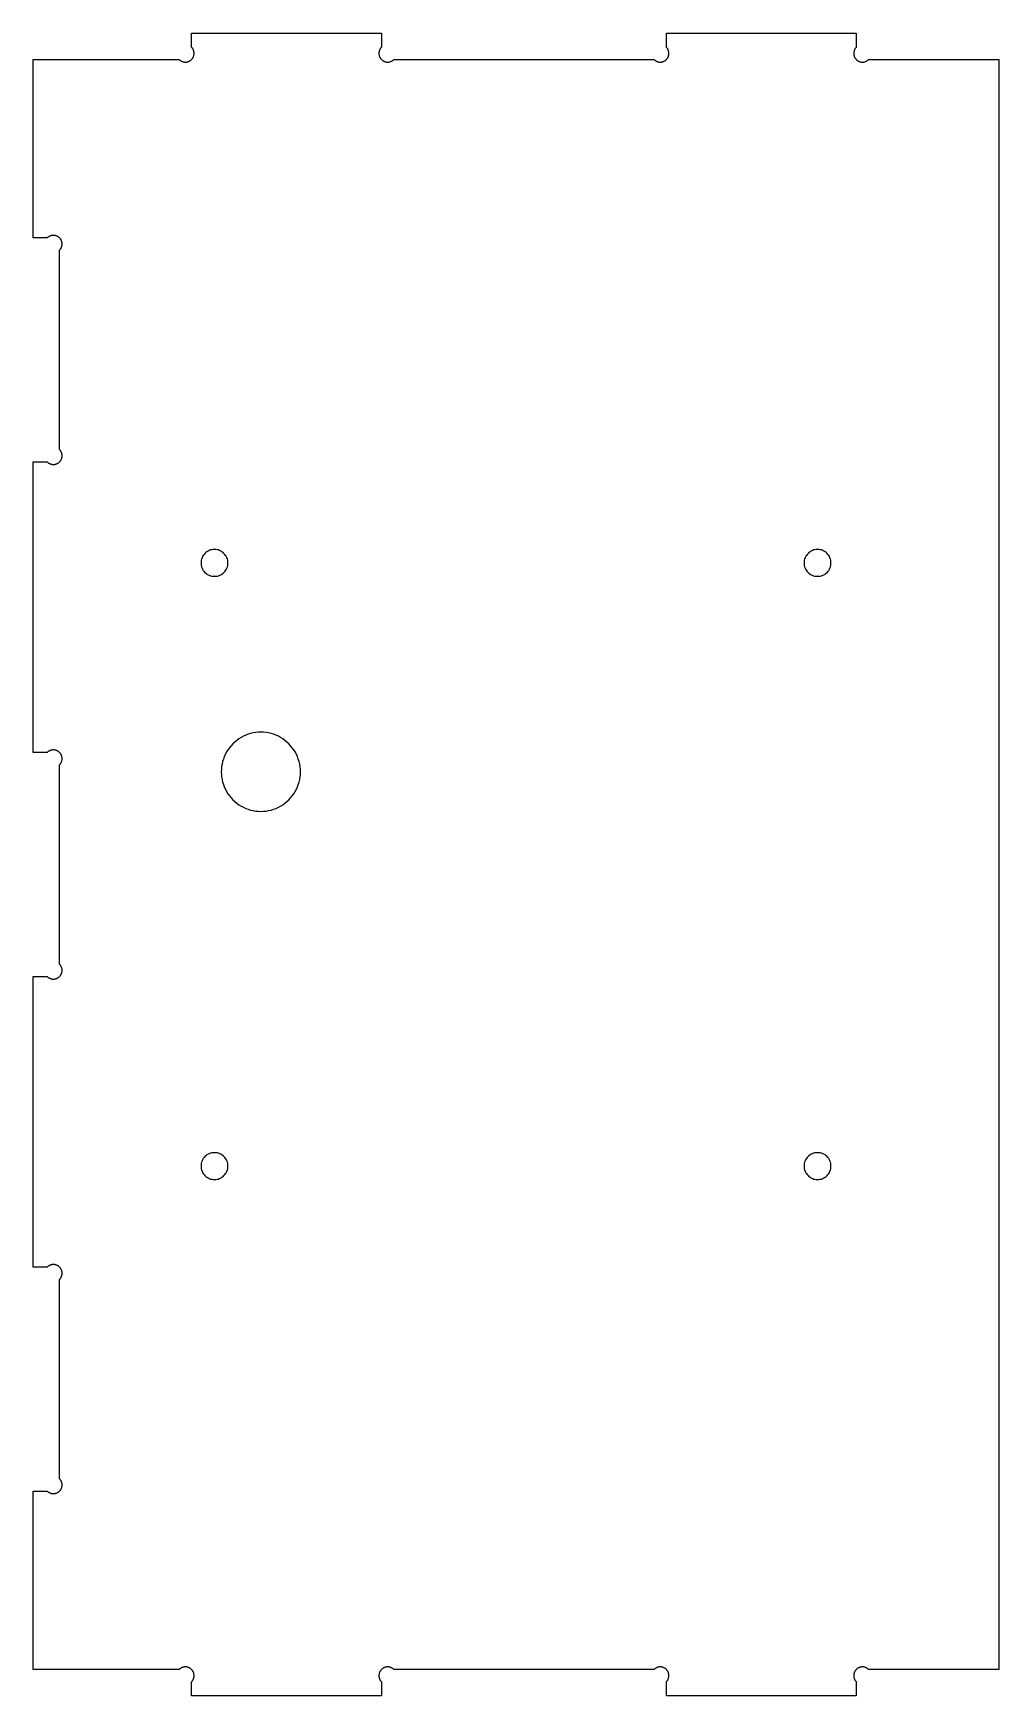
# Model space of a CAD drawing. Header units: millimetres. Extents: x 0 to 122, y 0 to 210.
import ezdxf

# ---------------------------------------------------------------- set-up
doc = ezdxf.new("R2010")
doc.units = ezdxf.units.MM

msp = doc.modelspace()

# ---------------------------------------------------------------- linework, layer by layer
for points in [[(122, 3.325), (105.5556, 3.325), (105.5556, 3.325), (105.5165, 3.3622), (105.4757, 3.3975), (105.4331, 3.4307), (105.3889, 3.4618), (105.3433, 3.4907), (105.2964, 3.5173), (105.2481, 3.5416), (105.1988, 3.5635), (105.1484, 3.5829), (105.0971, 3.5998), (105.0451, 3.6142), (104.9924, 3.626), (104.9392, 3.6353), (104.8856, 3.6419), (104.8318, 3.6459), (104.7778, 3.6472), (104.7238, 3.6459), (104.67, 3.6419), (104.6164, 3.6353), (104.5632, 3.626), (104.5105, 3.6142), (104.4585, 3.5998), (104.4072, 3.5829), (104.3569, 3.5635), (104.3075, 3.5416), (104.2593, 3.5173), (104.2123, 3.4907), (104.1667, 3.4618), (104.1225, 3.4307), (104.08, 3.3975), (104.0391, 3.3622), (104, 3.325), (103.9628, 3.2859), (103.9275, 3.245), (103.8943, 3.2025), (103.8632, 3.1583), (103.8343, 3.1127), (103.8077, 3.0657), (103.7834, 3.0175), (103.7615, 2.9681), (103.7421, 2.9178), (103.7252, 2.8665), (103.7108, 2.8145), (103.699, 2.7618), (103.6897, 2.7086), (103.6831, 2.655), (103.6791, 2.6012), (103.6778, 2.5472), (103.6791, 2.4932), (103.6831, 2.4394), (103.6897, 2.3858), (103.699, 2.3326), (103.7108, 2.2799), (103.7252, 2.2279), (103.7421, 2.1766), (103.7615, 2.1262), (103.7834, 2.0769), (103.8077, 2.0286), (103.8343, 1.9817), (103.8632, 1.9361), (103.8943, 1.8919), (103.9275, 1.8493), (103.9628, 1.8085), (104, 1.7694), (104, 0), (80, 0), (80, 1.7694), (80.0372, 1.8085), (80.0725, 1.8493), (80.1057, 1.8919), (80.1368, 1.9361), (80.1657, 1.9817), (80.1923, 2.0286), (80.2166, 2.0769), (80.2385, 2.1262), (80.2579, 2.1766), (80.2748, 2.2279), (80.2892, 2.2799), (80.301, 2.3326), (80.3103, 2.3858), (80.3169, 2.4394), (80.3209, 2.4932), (80.3222, 2.5472), (80.3209, 2.6012), (80.3169, 2.655), (80.3103, 2.7086), (80.301, 2.7618), (80.2892, 2.8145), (80.2748, 2.8665), (80.2579, 2.9178), (80.2385, 2.9681), (80.2166, 3.0175), (80.1923, 3.0657), (80.1657, 3.1127), (80.1368, 3.1583), (80.1057, 3.2025), (80.0725, 3.245), (80.0372, 3.2859), (80, 3.325), (79.9609, 3.3622), (79.92, 3.3975), (79.8775, 3.4307), (79.8333, 3.4618), (79.7877, 3.4907), (79.7407, 3.5173), (79.6925, 3.5416), (79.6431, 3.5635), (79.5928, 3.5829), (79.5415, 3.5998), (79.4895, 3.6142), (79.4368, 3.626), (79.3836, 3.6353), (79.33, 3.6419), (79.2762, 3.6459), (79.2222, 3.6472), (79.1682, 3.6459), (79.1144, 3.6419), (79.0608, 3.6353), (79.0076, 3.626), (78.9549, 3.6142), (78.9029, 3.5998), (78.8516, 3.5829), (78.8012, 3.5635), (78.7519, 3.5416), (78.7036, 3.5173), (78.6567, 3.4907), (78.6111, 3.4618), (78.5669, 3.4307), (78.5243, 3.3975), (78.4835, 3.3622), (78.4444, 3.325), (78.4444, 3.325), (45.5556, 3.325), (45.5556, 3.325), (45.5165, 3.3622), (45.4757, 3.3975), (45.4331, 3.4307), (45.3889, 3.4618), (45.3433, 3.4907), (45.2964, 3.5173), (45.2481, 3.5416), (45.1988, 3.5635), (45.1484, 3.5829), (45.0971, 3.5998), (45.0451, 3.6142), (44.9924, 3.626), (44.9392, 3.6353), (44.8856, 3.6419), (44.8318, 3.6459), (44.7778, 3.6472), (44.7238, 3.6459), (44.67, 3.6419), (44.6164, 3.6353), (44.5632, 3.626), (44.5105, 3.6142), (44.4585, 3.5998), (44.4072, 3.5829), (44.3569, 3.5635), (44.3075, 3.5416), (44.2593, 3.5173), (44.2123, 3.4907), (44.1667, 3.4618), (44.1225, 3.4307), (44.08, 3.3975), (44.0391, 3.3622), (44, 3.325), (43.9628, 3.2859), (43.9275, 3.245), (43.8943, 3.2025), (43.8632, 3.1583), (43.8343, 3.1127), (43.8077, 3.0657), (43.7834, 3.0175), (43.7615, 2.9681), (43.7421, 2.9178), (43.7252, 2.8665), (43.7108, 2.8145), (43.699, 2.7618), (43.6897, 2.7086), (43.6831, 2.655), (43.6791, 2.6012), (43.6778, 2.5472), (43.6791, 2.4932), (43.6831, 2.4394), (43.6897, 2.3858), (43.699, 2.3326), (43.7108, 2.2799), (43.7252, 2.2279), (43.7421, 2.1766), (43.7615, 2.1262), (43.7834, 2.0769), (43.8077, 2.0286), (43.8343, 1.9817), (43.8632, 1.9361), (43.8943, 1.8919), (43.9275, 1.8493), (43.9628, 1.8085), (44, 1.7694), (44, 0), (20, 0), (20, 1.7694), (20.0372, 1.8085), (20.0725, 1.8493), (20.1057, 1.8919), (20.1368, 1.9361), (20.1657, 1.9817), (20.1923, 2.0286), (20.2166, 2.0769), (20.2385, 2.1262), (20.2579, 2.1766), (20.2748, 2.2279), (20.2892, 2.2799), (20.301, 2.3326), (20.3103, 2.3858), (20.3169, 2.4394), (20.3209, 2.4932), (20.3222, 2.5472), (20.3209, 2.6012), (20.3169, 2.655), (20.3103, 2.7086), (20.301, 2.7618), (20.2892, 2.8145), (20.2748, 2.8665), (20.2579, 2.9178), (20.2385, 2.9681), (20.2166, 3.0175), (20.1923, 3.0657), (20.1657, 3.1127), (20.1368, 3.1583), (20.1057, 3.2025), (20.0725, 3.245), (20.0372, 3.2859), (20, 3.325), (19.9609, 3.3622), (19.92, 3.3975), (19.8775, 3.4307), (19.8333, 3.4618), (19.7877, 3.4907), (19.7407, 3.5173), (19.6925, 3.5416), (19.6431, 3.5635), (19.5928, 3.5829), (19.5415, 3.5998), (19.4895, 3.6142), (19.4368, 3.626), (19.3836, 3.6353), (19.33, 3.6419), (19.2762, 3.6459), (19.2222, 3.6472), (19.1682, 3.6459), (19.1144, 3.6419), (19.0608, 3.6353), (19.0076, 3.626), (18.9549, 3.6142), (18.9029, 3.5998), (18.8516, 3.5829), (18.8012, 3.5635), (18.7519, 3.5416), (18.7036, 3.5173), (18.6567, 3.4907), (18.6111, 3.4618), (18.5669, 3.4307), (18.5243, 3.3975), (18.4835, 3.3622), (18.4444, 3.325), (18.4444, 3.325), (0, 3.325), (0, 25.85), (1.7694, 25.85), (1.8085, 25.8128), (1.8493, 25.7775), (1.8919, 25.7443), (1.9361, 25.7132), (1.9817, 25.6843), (2.0286, 25.6577), (2.0769, 25.6334), (2.1262, 25.6115), (2.1766, 25.5921), (2.2279, 25.5752), (2.2799, 25.5608), (2.3326, 25.549), (2.3858, 25.5397), (2.4394, 25.5331), (2.4932, 25.5291), (2.5472, 25.5278), (2.6012, 25.5291), (2.655, 25.5331), (2.7086, 25.5397), (2.7618, 25.549), (2.8145, 25.5608), (2.8665, 25.5752), (2.9178, 25.5921), (2.9681, 25.6115), (3.0175, 25.6334), (3.0657, 25.6577), (3.1127, 25.6843), (3.1583, 25.7132), (3.2025, 25.7443), (3.245, 25.7775), (3.2859, 25.8128), (3.325, 25.85), (3.3622, 25.8891), (3.3975, 25.93), (3.4307, 25.9725), (3.4618, 26.0167), (3.4907, 26.0623), (3.5173, 26.1093), (3.5416, 26.1575), (3.5635, 26.2069), (3.5829, 26.2572), (3.5998, 26.3085), (3.6142, 26.3605), (3.626, 26.4132), (3.6353, 26.4664), (3.6419, 26.52), (3.6459, 26.5738), (3.6472, 26.6278), (3.6459, 26.6818), (3.6419, 26.7356), (3.6353, 26.7892), (3.626, 26.8424), (3.6142, 26.8951), (3.5998, 26.9471), (3.5829, 26.9984), (3.5635, 27.0488), (3.5416, 27.0981), (3.5173, 27.1464), (3.4907, 27.1933), (3.4618, 27.2389), (3.4307, 27.2831), (3.3975, 27.3257), (3.3622, 27.3665), (3.325, 27.4056), (3.325, 52.5944), (3.325, 52.5944), (3.3622, 52.6335), (3.3975, 52.6743), (3.4307, 52.7169), (3.4618, 52.7611), (3.4907, 52.8067), (3.5173, 52.8536), (3.5416, 52.9019), (3.5635, 52.9512), (3.5829, 53.0016), (3.5998, 53.0529), (3.6142, 53.1049), (3.626, 53.1576), (3.6353, 53.2108), (3.6419, 53.2644), (3.6459, 53.3182), (3.6472, 53.3722), (3.6459, 53.4262), (3.6419, 53.48), (3.6353, 53.5336), (3.626, 53.5868), (3.6142, 53.6395), (3.5998, 53.6915), (3.5829, 53.7428), (3.5635, 53.7931), (3.5416, 53.8425), (3.5173, 53.8907), (3.4907, 53.9377), (3.4618, 53.9833), (3.4307, 54.0275), (3.3975, 54.07), (3.3622, 54.1109), (3.325, 54.15), (3.2859, 54.1872), (3.245, 54.2225), (3.2025, 54.2557), (3.1583, 54.2868), (3.1127, 54.3157), (3.0657, 54.3423), (3.0175, 54.3666), (2.9681, 54.3885), (2.9178, 54.4079), (2.8665, 54.4248), (2.8145, 54.4392), (2.7618, 54.451), (2.7086, 54.4603), (2.655, 54.4669), (2.6012, 54.4709), (2.5472, 54.4722), (2.4932, 54.4709), (2.4394, 54.4669), (2.3858, 54.4603), (2.3326, 54.451), (2.2799, 54.4392), (2.2279, 54.4248), (2.1766, 54.4079), (2.1262, 54.3885), (2.0769, 54.3666), (2.0286, 54.3423), (1.9817, 54.3157), (1.9361, 54.2868), (1.8919, 54.2557), (1.8493, 54.2225), (1.8085, 54.1872), (1.7694, 54.15), (0, 54.15), (0, 90.85), (1.7694, 90.85), (1.8085, 90.8128), (1.8493, 90.7775), (1.8919, 90.7443), (1.9361, 90.7132), (1.9817, 90.6843), (2.0286, 90.6577), (2.0769, 90.6334), (2.1262, 90.6115), (2.1766, 90.5921), (2.2279, 90.5752), (2.2799, 90.5608), (2.3326, 90.549), (2.3858, 90.5397), (2.4394, 90.5331), (2.4932, 90.5291), (2.5472, 90.5278), (2.6012, 90.5291), (2.655, 90.5331), (2.7086, 90.5397), (2.7618, 90.549), (2.8145, 90.5608), (2.8665, 90.5752), (2.9178, 90.5921), (2.9681, 90.6115), (3.0175, 90.6334), (3.0657, 90.6577), (3.1127, 90.6843), (3.1583, 90.7132), (3.2025, 90.7443), (3.245, 90.7775), (3.2859, 90.8128), (3.325, 90.85), (3.3622, 90.8891), (3.3975, 90.93), (3.4307, 90.9725), (3.4618, 91.0167), (3.4907, 91.0623), (3.5173, 91.1093), (3.5416, 91.1575), (3.5635, 91.2069), (3.5829, 91.2572), (3.5998, 91.3085), (3.6142, 91.3605), (3.626, 91.4132), (3.6353, 91.4664), (3.6419, 91.52), (3.6459, 91.5738), (3.6472, 91.6278), (3.6459, 91.6818), (3.6419, 91.7356), (3.6353, 91.7892), (3.626, 91.8424), (3.6142, 91.8951), (3.5998, 91.9471), (3.5829, 91.9984), (3.5635, 92.0488), (3.5416, 92.0981), (3.5173, 92.1464), (3.4907, 92.1933), (3.4618, 92.2389), (3.4307, 92.2831), (3.3975, 92.3257), (3.3622, 92.3665), (3.325, 92.4056), (3.325, 117.5944), (3.325, 117.5944), (3.3622, 117.6335), (3.3975, 117.6743), (3.4307, 117.7169), (3.4618, 117.7611), (3.4907, 117.8067), (3.5173, 117.8536), (3.5416, 117.9019), (3.5635, 117.9512), (3.5829, 118.0016), (3.5998, 118.0529), (3.6142, 118.1049), (3.626, 118.1576), (3.6353, 118.2108), (3.6419, 118.2644), (3.6459, 118.3182), (3.6472, 118.3722), (3.6459, 118.4262), (3.6419, 118.48), (3.6353, 118.5336), (3.626, 118.5868), (3.6142, 118.6395), (3.5998, 118.6915), (3.5829, 118.7428), (3.5635, 118.7931), (3.5416, 118.8425), (3.5173, 118.8907), (3.4907, 118.9377), (3.4618, 118.9833), (3.4307, 119.0275), (3.3975, 119.07), (3.3622, 119.1109), (3.325, 119.15), (3.2859, 119.1872), (3.245, 119.2225), (3.2025, 119.2557), (3.1583, 119.2868), (3.1127, 119.3157), (3.0657, 119.3423), (3.0175, 119.3666), (2.9681, 119.3885), (2.9178, 119.4079), (2.8665, 119.4248), (2.8145, 119.4392), (2.7618, 119.451), (2.7086, 119.4603), (2.655, 119.4669), (2.6012, 119.4709), (2.5472, 119.4722), (2.4932, 119.4709), (2.4394, 119.4669), (2.3858, 119.4603), (2.3326, 119.451), (2.2799, 119.4392), (2.2279, 119.4248), (2.1766, 119.4079), (2.1262, 119.3885), (2.0769, 119.3666), (2.0286, 119.3423), (1.9817, 119.3157), (1.9361, 119.2868), (1.8919, 119.2557), (1.8493, 119.2225), (1.8085, 119.1872), (1.7694, 119.15), (0, 119.15), (0, 155.85), (1.7694, 155.85), (1.8085, 155.8128), (1.8493, 155.7775), (1.8919, 155.7443), (1.9361, 155.7132), (1.9817, 155.6843), (2.0286, 155.6577), (2.0769, 155.6334), (2.1262, 155.6115), (2.1766, 155.5921), (2.2279, 155.5752), (2.2799, 155.5608), (2.3326, 155.549), (2.3858, 155.5397), (2.4394, 155.5331), (2.4932, 155.5291), (2.5472, 155.5278), (2.6012, 155.5291), (2.655, 155.5331), (2.7086, 155.5397), (2.7618, 155.549), (2.8145, 155.5608), (2.8665, 155.5752), (2.9178, 155.5921), (2.9681, 155.6115), (3.0175, 155.6334), (3.0657, 155.6577), (3.1127, 155.6843), (3.1583, 155.7132), (3.2025, 155.7443), (3.245, 155.7775), (3.2859, 155.8128), (3.325, 155.85), (3.3622, 155.8891), (3.3975, 155.93), (3.4307, 155.9725), (3.4618, 156.0167), (3.4907, 156.0623), (3.5173, 156.1093), (3.5416, 156.1575), (3.5635, 156.2069), (3.5829, 156.2572), (3.5998, 156.3085), (3.6142, 156.3605), (3.626, 156.4132), (3.6353, 156.4664), (3.6419, 156.52), (3.6459, 156.5738), (3.6472, 156.6278), (3.6459, 156.6818), (3.6419, 156.7356), (3.6353, 156.7892), (3.626, 156.8424), (3.6142, 156.8951), (3.5998, 156.9471), (3.5829, 156.9984), (3.5635, 157.0488), (3.5416, 157.0981), (3.5173, 157.1464), (3.4907, 157.1933), (3.4618, 157.2389), (3.4307, 157.2831), (3.3975, 157.3257), (3.3622, 157.3665), (3.325, 157.4056), (3.325, 182.5944), (3.325, 182.5944), (3.3622, 182.6335), (3.3975, 182.6743), (3.4307, 182.7169), (3.4618, 182.7611), (3.4907, 182.8067), (3.5173, 182.8536), (3.5416, 182.9019), (3.5635, 182.9512), (3.5829, 183.0016), (3.5998, 183.0529), (3.6142, 183.1049), (3.626, 183.1576), (3.6353, 183.2108), (3.6419, 183.2644), (3.6459, 183.3182), (3.6472, 183.3722), (3.6459, 183.4262), (3.6419, 183.48), (3.6353, 183.5336), (3.626, 183.5868), (3.6142, 183.6395), (3.5998, 183.6915), (3.5829, 183.7428), (3.5635, 183.7931), (3.5416, 183.8425), (3.5173, 183.8907), (3.4907, 183.9377), (3.4618, 183.9833), (3.4307, 184.0275), (3.3975, 184.07), (3.3622, 184.1109), (3.325, 184.15), (3.2859, 184.1872), (3.245, 184.2225), (3.2025, 184.2557), (3.1583, 184.2868), (3.1127, 184.3157), (3.0657, 184.3423), (3.0175, 184.3666), (2.9681, 184.3885), (2.9178, 184.4079), (2.8665, 184.4248), (2.8145, 184.4392), (2.7618, 184.451), (2.7086, 184.4603), (2.655, 184.4669), (2.6012, 184.4709), (2.5472, 184.4722), (2.4932, 184.4709), (2.4394, 184.4669), (2.3858, 184.4603), (2.3326, 184.451), (2.2799, 184.4392), (2.2279, 184.4248), (2.1766, 184.4079), (2.1262, 184.3885), (2.0769, 184.3666), (2.0286, 184.3423), (1.9817, 184.3157), (1.9361, 184.2868), (1.8919, 184.2557), (1.8493, 184.2225), (1.8085, 184.1872), (1.7694, 184.15), (0, 184.15), (0, 206.675), (18.4444, 206.675), (18.4835, 206.6378), (18.5243, 206.6025), (18.5669, 206.5693), (18.6111, 206.5382), (18.6567, 206.5093), (18.7036, 206.4827), (18.7519, 206.4584), (18.8012, 206.4365), (18.8516, 206.4171), (18.9029, 206.4002), (18.9549, 206.3858), (19.0076, 206.374), (19.0608, 206.3647), (19.1144, 206.3581), (19.1682, 206.3541), (19.2222, 206.3528), (19.2762, 206.3541), (19.33, 206.3581), (19.3836, 206.3647), (19.4368, 206.374), (19.4895, 206.3858), (19.5415, 206.4002), (19.5928, 206.4171), (19.6431, 206.4365), (19.6925, 206.4584), (19.7407, 206.4827), (19.7877, 206.5093), (19.8333, 206.5382), (19.8775, 206.5693), (19.92, 206.6025), (19.9609, 206.6378), (20, 206.675), (20.0372, 206.7141), (20.0725, 206.755), (20.1057, 206.7975), (20.1368, 206.8417), (20.1657, 206.8873), (20.1923, 206.9343), (20.2166, 206.9825), (20.2385, 207.0319), (20.2579, 207.0822), (20.2748, 207.1335), (20.2892, 207.1855), (20.301, 207.2382), (20.3103, 207.2914), (20.3169, 207.345), (20.3209, 207.3988), (20.3222, 207.4528), (20.3209, 207.5068), (20.3169, 207.5606), (20.3103, 207.6142), (20.301, 207.6674), (20.2892, 207.7201), (20.2748, 207.7721), (20.2579, 207.8234), (20.2385, 207.8738), (20.2166, 207.9231), (20.1923, 207.9714), (20.1657, 208.0183), (20.1368, 208.0639), (20.1057, 208.1081), (20.0725, 208.1507), (20.0372, 208.1915), (20, 208.2306), (20, 210), (44, 210), (44, 208.2306), (43.9628, 208.1915), (43.9275, 208.1507), (43.8943, 208.1081), (43.8632, 208.0639), (43.8343, 208.0183), (43.8077, 207.9714), (43.7834, 207.9231), (43.7615, 207.8738), (43.7421, 207.8234), (43.7252, 207.7721), (43.7108, 207.7201), (43.699, 207.6674), (43.6897, 207.6142), (43.6831, 207.5606), (43.6791, 207.5068), (43.6778, 207.4528), (43.6791, 207.3988), (43.6831, 207.345), (43.6897, 207.2914), (43.699, 207.2382), (43.7108, 207.1855), (43.7252, 207.1335), (43.7421, 207.0822), (43.7615, 207.0319), (43.7834, 206.9825), (43.8077, 206.9343), (43.8343, 206.8873), (43.8632, 206.8417), (43.8943, 206.7975), (43.9275, 206.755), (43.9628, 206.7141), (44, 206.675), (44.0391, 206.6378), (44.08, 206.6025), (44.1225, 206.5693), (44.1667, 206.5382), (44.2123, 206.5093), (44.2593, 206.4827), (44.3075, 206.4584), (44.3569, 206.4365), (44.4072, 206.4171), (44.4585, 206.4002), (44.5105, 206.3858), (44.5632, 206.374), (44.6164, 206.3647), (44.67, 206.3581), (44.7238, 206.3541), (44.7778, 206.3528), (44.8318, 206.3541), (44.8856, 206.3581), (44.9392, 206.3647), (44.9924, 206.374), (45.0451, 206.3858), (45.0971, 206.4002), (45.1484, 206.4171), (45.1988, 206.4365), (45.2481, 206.4584), (45.2964, 206.4827), (45.3433, 206.5093), (45.3889, 206.5382), (45.4331, 206.5693), (45.4757, 206.6025), (45.5165, 206.6378), (45.5556, 206.675), (78.4444, 206.675), (78.4835, 206.6378), (78.5243, 206.6025), (78.5669, 206.5693), (78.6111, 206.5382), (78.6567, 206.5093), (78.7036, 206.4827), (78.7519, 206.4584), (78.8012, 206.4365), (78.8516, 206.4171), (78.9029, 206.4002), (78.9549, 206.3858), (79.0076, 206.374), (79.0608, 206.3647), (79.1144, 206.3581), (79.1682, 206.3541), (79.2222, 206.3528), (79.2762, 206.3541), (79.33, 206.3581), (79.3836, 206.3647), (79.4368, 206.374), (79.4895, 206.3858), (79.5415, 206.4002), (79.5928, 206.4171), (79.6431, 206.4365), (79.6925, 206.4584), (79.7407, 206.4827), (79.7877, 206.5093), (79.8333, 206.5382), (79.8775, 206.5693), (79.92, 206.6025), (79.9609, 206.6378), (80, 206.675), (80.0372, 206.7141), (80.0725, 206.755), (80.1057, 206.7975), (80.1368, 206.8417), (80.1657, 206.8873), (80.1923, 206.9343), (80.2166, 206.9825), (80.2385, 207.0319), (80.2579, 207.0822), (80.2748, 207.1335), (80.2892, 207.1855), (80.301, 207.2382), (80.3103, 207.2914), (80.3169, 207.345), (80.3209, 207.3988), (80.3222, 207.4528), (80.3209, 207.5068), (80.3169, 207.5606), (80.3103, 207.6142), (80.301, 207.6674), (80.2892, 207.7201), (80.2748, 207.7721), (80.2579, 207.8234), (80.2385, 207.8738), (80.2166, 207.9231), (80.1923, 207.9714), (80.1657, 208.0183), (80.1368, 208.0639), (80.1057, 208.1081), (80.0725, 208.1507), (80.0372, 208.1915), (80, 208.2306), (80, 210), (104, 210), (104, 208.2306), (103.9628, 208.1915), (103.9275, 208.1507), (103.8943, 208.1081), (103.8632, 208.0639), (103.8343, 208.0183), (103.8077, 207.9714), (103.7834, 207.9231), (103.7615, 207.8738), (103.7421, 207.8234), (103.7252, 207.7721), (103.7108, 207.7201), (103.699, 207.6674), (103.6897, 207.6142), (103.6831, 207.5606), (103.6791, 207.5068), (103.6778, 207.4528), (103.6791, 207.3988), (103.6831, 207.345), (103.6897, 207.2914), (103.699, 207.2382), (103.7108, 207.1855), (103.7252, 207.1335), (103.7421, 207.0822), (103.7615, 207.0319), (103.7834, 206.9825), (103.8077, 206.9343), (103.8343, 206.8873), (103.8632, 206.8417), (103.8943, 206.7975), (103.9275, 206.755), (103.9628, 206.7141), (104, 206.675), (104.0391, 206.6378), (104.08, 206.6025), (104.1225, 206.5693), (104.1667, 206.5382), (104.2123, 206.5093), (104.2593, 206.4827), (104.3075, 206.4584), (104.3569, 206.4365), (104.4072, 206.4171), (104.4585, 206.4002), (104.5105, 206.3858), (104.5632, 206.374), (104.6164, 206.3647), (104.67, 206.3581), (104.7238, 206.3541), (104.7778, 206.3528), (104.8318, 206.3541), (104.8856, 206.3581), (104.9392, 206.3647), (104.9924, 206.374), (105.0451, 206.3858), (105.0971, 206.4002), (105.1484, 206.4171), (105.1988, 206.4365), (105.2481, 206.4584), (105.2964, 206.4827), (105.3433, 206.5093), (105.3889, 206.5382), (105.4331, 206.5693), (105.4757, 206.6025), (105.5165, 206.6378), (105.5556, 206.675), (122, 206.675)], [(24.4706, 142.4494), (24.5268, 142.6065), (24.5673, 142.7683), (24.5918, 142.9334), (24.6, 143.1), (24.5918, 143.2666), (24.5673, 143.4317), (24.5268, 143.5935), (24.4706, 143.7506), (24.3993, 143.9014), (24.3135, 144.0445), (24.2141, 144.1785), (24.1021, 144.3021), (23.9785, 144.4141), (23.8445, 144.5135), (23.7014, 144.5993), (23.5506, 144.6706), (23.3935, 144.7268), (23.2317, 144.7673), (23.0666, 144.7918), (22.9, 144.8), (22.7334, 144.7918), (22.5683, 144.7673), (22.4065, 144.7268), (22.2494, 144.6706), (22.0986, 144.5993), (21.9555, 144.5135), (21.8215, 144.4141), (21.6979, 144.3021), (21.5859, 144.1785), (21.4865, 144.0445), (21.4007, 143.9014), (21.3294, 143.7506), (21.2732, 143.5935), (21.2327, 143.4317), (21.2082, 143.2666), (21.2, 143.1), (21.2082, 142.9334), (21.2327, 142.7683), (21.2732, 142.6065), (21.3294, 142.4494), (21.4007, 142.2986), (21.4865, 142.1555), (21.5859, 142.0215), (21.6979, 141.8979), (21.8215, 141.7859), (21.9555, 141.6865), (22.0986, 141.6007), (22.2494, 141.5294), (22.4065, 141.4732), (22.5683, 141.4327), (22.7334, 141.4082), (22.9, 141.4), (23.0666, 141.4082), (23.2317, 141.4327), (23.3935, 141.4732), (23.5506, 141.5294), (23.7014, 141.6007), (23.8445, 141.6865), (23.9785, 141.7859), (24.1021, 141.8979), (24.2141, 142.0215), (24.3135, 142.1555), (24.3993, 142.2986)], [(100.6706, 142.4494), (100.7268, 142.6065), (100.7673, 142.7683), (100.7918, 142.9334), (100.8, 143.1), (100.7918, 143.2666), (100.7673, 143.4317), (100.7268, 143.5935), (100.6706, 143.7506), (100.5993, 143.9014), (100.5135, 144.0445), (100.4141, 144.1785), (100.3021, 144.3021), (100.1785, 144.4141), (100.0445, 144.5135), (99.9014, 144.5993), (99.7506, 144.6706), (99.5935, 144.7268), (99.4317, 144.7673), (99.2666, 144.7918), (99.1, 144.8), (98.9334, 144.7918), (98.7683, 144.7673), (98.6065, 144.7268), (98.4494, 144.6706), (98.2986, 144.5993), (98.1555, 144.5135), (98.0215, 144.4141), (97.8979, 144.3021), (97.7859, 144.1785), (97.6865, 144.0445), (97.6007, 143.9014), (97.5294, 143.7506), (97.4732, 143.5935), (97.4327, 143.4317), (97.4082, 143.2666), (97.4, 143.1), (97.4082, 142.9334), (97.4327, 142.7683), (97.4732, 142.6065), (97.5294, 142.4494), (97.6007, 142.2986), (97.6865, 142.1555), (97.7859, 142.0215), (97.8979, 141.8979), (98.0215, 141.7859), (98.1555, 141.6865), (98.2986, 141.6007), (98.4494, 141.5294), (98.6065, 141.4732), (98.7683, 141.4327), (98.9334, 141.4082), (99.1, 141.4), (99.2666, 141.4082), (99.4317, 141.4327), (99.5935, 141.4732), (99.7506, 141.5294), (99.9014, 141.6007), (100.0445, 141.6865), (100.1785, 141.7859), (100.3021, 141.8979), (100.4141, 142.0215), (100.5135, 142.1555), (100.5993, 142.2986)], [(33.7187, 116.0591), (33.7507, 116.3847), (33.7614, 116.7118), (33.7507, 117.0388), (33.7187, 117.3644), (33.6654, 117.6872), (33.5911, 118.0059), (33.4961, 118.319), (33.3808, 118.6252), (33.2458, 118.9232), (33.0916, 119.2118), (32.9188, 119.4896), (32.7282, 119.7556), (32.5206, 120.0085), (32.297, 120.2473), (32.0582, 120.471), (31.8052, 120.6785), (31.5393, 120.8691), (31.2614, 121.0419), (30.9729, 121.1961), (30.6749, 121.3312), (30.3686, 121.4464), (30.0555, 121.5414), (29.7369, 121.6157), (29.4141, 121.669), (29.0885, 121.7011), (28.7614, 121.7118), (28.4344, 121.7011), (28.1088, 121.669), (27.786, 121.6157), (27.4673, 121.5414), (27.1542, 121.4464), (26.848, 121.3312), (26.55, 121.1961), (26.2614, 121.0419), (25.9836, 120.8691), (25.7176, 120.6785), (25.4647, 120.471), (25.2259, 120.2473), (25.0022, 120.0085), (24.7947, 119.7556), (24.6041, 119.4896), (24.4313, 119.2118), (24.2771, 118.9232), (24.142, 118.6252), (24.0268, 118.319), (23.9318, 118.0059), (23.8575, 117.6872), (23.8042, 117.3644), (23.7721, 117.0388), (23.7614, 116.7118), (23.7721, 116.3847), (23.8042, 116.0591), (23.8575, 115.7363), (23.9318, 115.4177), (24.0268, 115.1046), (24.142, 114.7983), (24.2771, 114.5003), (24.4313, 114.2118), (24.6041, 113.9339), (24.7947, 113.668), (25.0022, 113.415), (25.2259, 113.1762), (25.4647, 112.9526), (25.7176, 112.745), (25.9836, 112.5544), (26.2614, 112.3816), (26.55, 112.2274), (26.848, 112.0924), (27.1542, 111.9771), (27.4673, 111.8821), (27.786, 111.8078), (28.1088, 111.7545), (28.4344, 111.7225), (28.7614, 111.7118), (29.0885, 111.7225), (29.4141, 111.7545), (29.7369, 111.8078), (30.0555, 111.8821), (30.3686, 111.9771), (30.6749, 112.0924), (30.9729, 112.2274), (31.2614, 112.3816), (31.5393, 112.5544), (31.8052, 112.745), (32.0582, 112.9526), (32.297, 113.1762), (32.5206, 113.415), (32.7282, 113.668), (32.9188, 113.9339), (33.0916, 114.2118), (33.2458, 114.5003), (33.3808, 114.7983), (33.4961, 115.1046), (33.5911, 115.4177), (33.6654, 115.7363)], [(24.5673, 66.5683), (24.5918, 66.7334), (24.6, 66.9), (24.5918, 67.0666), (24.5673, 67.2317), (24.5268, 67.3935), (24.4706, 67.5506), (24.3993, 67.7014), (24.3135, 67.8445), (24.2141, 67.9785), (24.1021, 68.1021), (23.9785, 68.2141), (23.8445, 68.3135), (23.7014, 68.3993), (23.5506, 68.4706), (23.3935, 68.5268), (23.2317, 68.5673), (23.0666, 68.5918), (22.9, 68.6), (22.7334, 68.5918), (22.5683, 68.5673), (22.4065, 68.5268), (22.2494, 68.4706), (22.0986, 68.3993), (21.9555, 68.3135), (21.8215, 68.2141), (21.6979, 68.1021), (21.5859, 67.9785), (21.4865, 67.8445), (21.4007, 67.7014), (21.3294, 67.5506), (21.2732, 67.3935), (21.2327, 67.2317), (21.2082, 67.0666), (21.2, 66.9), (21.2082, 66.7334), (21.2327, 66.5683), (21.2732, 66.4065), (21.3294, 66.2494), (21.4007, 66.0986), (21.4865, 65.9555), (21.5859, 65.8215), (21.6979, 65.6979), (21.8215, 65.5859), (21.9555, 65.4865), (22.0986, 65.4007), (22.2494, 65.3294), (22.4065, 65.2732), (22.5683, 65.2327), (22.7334, 65.2082), (22.9, 65.2), (23.0666, 65.2082), (23.2317, 65.2327), (23.3935, 65.2732), (23.5506, 65.3294), (23.7014, 65.4007), (23.8445, 65.4865), (23.9785, 65.5859), (24.1021, 65.6979), (24.2141, 65.8215), (24.3135, 65.9555), (24.3993, 66.0986), (24.4706, 66.2494), (24.5268, 66.4065)], [(100.7673, 66.5683), (100.7918, 66.7334), (100.8, 66.9), (100.7918, 67.0666), (100.7673, 67.2317), (100.7268, 67.3935), (100.6706, 67.5506), (100.5993, 67.7014), (100.5135, 67.8445), (100.4141, 67.9785), (100.3021, 68.1021), (100.1785, 68.2141), (100.0445, 68.3135), (99.9014, 68.3993), (99.7506, 68.4706), (99.5935, 68.5268), (99.4317, 68.5673), (99.2666, 68.5918), (99.1, 68.6), (98.9334, 68.5918), (98.7683, 68.5673), (98.6065, 68.5268), (98.4494, 68.4706), (98.2986, 68.3993), (98.1555, 68.3135), (98.0215, 68.2141), (97.8979, 68.1021), (97.7859, 67.9785), (97.6865, 67.8445), (97.6007, 67.7014), (97.5294, 67.5506), (97.4732, 67.3935), (97.4327, 67.2317), (97.4082, 67.0666), (97.4, 66.9), (97.4082, 66.7334), (97.4327, 66.5683), (97.4732, 66.4065), (97.5294, 66.2494), (97.6007, 66.0986), (97.6865, 65.9555), (97.7859, 65.8215), (97.8979, 65.6979), (98.0215, 65.5859), (98.1555, 65.4865), (98.2986, 65.4007), (98.4494, 65.3294), (98.6065, 65.2732), (98.7683, 65.2327), (98.9334, 65.2082), (99.1, 65.2), (99.2666, 65.2082), (99.4317, 65.2327), (99.5935, 65.2732), (99.7506, 65.3294), (99.9014, 65.4007), (100.0445, 65.4865), (100.1785, 65.5859), (100.3021, 65.6979), (100.4141, 65.8215), (100.5135, 65.9555), (100.5993, 66.0986), (100.6706, 66.2494), (100.7268, 66.4065)]]:
    msp.add_lwpolyline(points, close=True)

doc.saveas('drawing.dxf')
